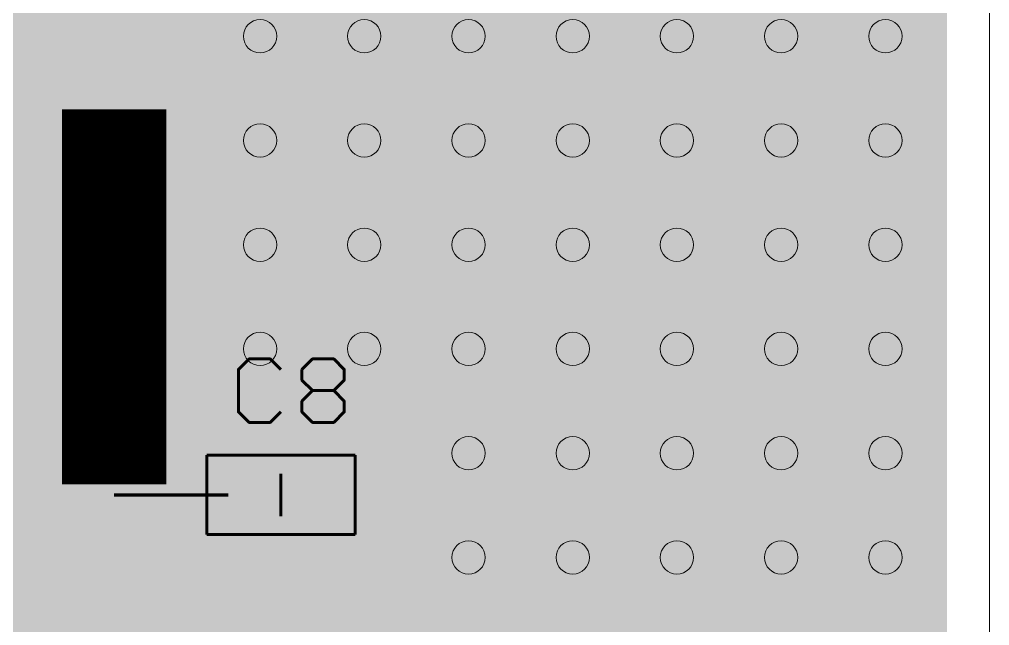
# Model space of a CAD drawing. Header units: millimetres. Extents: x 0 to 210, y 0 to 297.
# Drawn here: x 148.32 to 171.59, y 224.09 to 238.63 of the extents above; entities that cross this region are included whole.
import ezdxf

# ---------------------------------------------------------------- set-up
doc = ezdxf.new("R2010")
doc.units = ezdxf.units.MM
for name, pattern in [('K5LT32768', [0]), ('K5LT32801', [0]), ('K5LT32804', [0]), ('K5LT32805', [0]), ('K5LT32806', [0]), ('K5LT32807', [0])]:
    doc.linetypes.add(name, pattern=pattern)

# ---------------------------------------------------------------- blocks, each defined once
blk = doc.blocks.new('U312')
at = {"color": 7, "linetype": 'K5LT32768', "lineweight": 18}
blk.add_circle((166.59, 238.223), 0.4, dxfattribs=at)
blk = doc.blocks.new('U313')
at = {"color": 7, "linetype": 'K5LT32768', "lineweight": 18}
blk.add_circle((166.59, 235.723), 0.4, dxfattribs=at)
blk = doc.blocks.new('U314')
at = {"color": 7, "linetype": 'K5LT32768', "lineweight": 18}
blk.add_circle((166.59, 233.223), 0.4, dxfattribs=at)
blk = doc.blocks.new('U315')
at = {"color": 7, "linetype": 'K5LT32768', "lineweight": 18}
blk.add_circle((164.09, 238.223), 0.4, dxfattribs=at)
blk = doc.blocks.new('U316')
at = {"color": 7, "linetype": 'K5LT32768', "lineweight": 18}
blk.add_circle((164.09, 235.723), 0.4, dxfattribs=at)
blk = doc.blocks.new('U317')
at = {"color": 7, "linetype": 'K5LT32768', "lineweight": 18}
blk.add_circle((164.09, 233.223), 0.4, dxfattribs=at)
blk = doc.blocks.new('U318')
at = {"color": 7, "linetype": 'K5LT32768', "lineweight": 18}
blk.add_circle((161.59, 238.223), 0.4, dxfattribs=at)
blk = doc.blocks.new('U319')
at = {"color": 7, "linetype": 'K5LT32768', "lineweight": 18}
blk.add_circle((161.59, 235.723), 0.4, dxfattribs=at)
blk = doc.blocks.new('U320')
at = {"color": 7, "linetype": 'K5LT32768', "lineweight": 18}
blk.add_circle((161.59, 233.223), 0.4, dxfattribs=at)
blk = doc.blocks.new('U321')
at = {"color": 7, "linetype": 'K5LT32768', "lineweight": 18}
blk.add_circle((166.59, 230.723), 0.4, dxfattribs=at)
blk = doc.blocks.new('U322')
at = {"color": 7, "linetype": 'K5LT32768', "lineweight": 18}
blk.add_circle((166.59, 228.223), 0.4, dxfattribs=at)
blk = doc.blocks.new('U323')
at = {"color": 7, "linetype": 'K5LT32768', "lineweight": 18}
blk.add_circle((166.59, 225.723), 0.4, dxfattribs=at)
blk = doc.blocks.new('U324')
at = {"color": 7, "linetype": 'K5LT32768', "lineweight": 18}
blk.add_circle((164.09, 230.723), 0.4, dxfattribs=at)
blk = doc.blocks.new('U325')
at = {"color": 7, "linetype": 'K5LT32768', "lineweight": 18}
blk.add_circle((164.09, 228.223), 0.4, dxfattribs=at)
blk = doc.blocks.new('U326')
at = {"color": 7, "linetype": 'K5LT32768', "lineweight": 18}
blk.add_circle((164.09, 225.723), 0.4, dxfattribs=at)
blk = doc.blocks.new('U327')
at = {"color": 7, "linetype": 'K5LT32768', "lineweight": 18}
blk.add_circle((161.59, 230.723), 0.4, dxfattribs=at)
blk = doc.blocks.new('U328')
at = {"color": 7, "linetype": 'K5LT32768', "lineweight": 18}
blk.add_circle((161.59, 228.223), 0.4, dxfattribs=at)
blk = doc.blocks.new('U329')
at = {"color": 7, "linetype": 'K5LT32768', "lineweight": 18}
blk.add_circle((161.59, 225.723), 0.4, dxfattribs=at)
blk = doc.blocks.new('U336')
at = {"color": 7, "linetype": 'K5LT32768', "lineweight": 18}
blk.add_circle((159.09, 228.223), 0.4, dxfattribs=at)
blk = doc.blocks.new('U337')
at = {"color": 7, "linetype": 'K5LT32768', "lineweight": 18}
blk.add_circle((159.09, 230.723), 0.4, dxfattribs=at)
blk = doc.blocks.new('U338')
at = {"color": 7, "linetype": 'K5LT32768', "lineweight": 18}
blk.add_circle((156.59, 230.723), 0.4, dxfattribs=at)
blk = doc.blocks.new('U339')
at = {"color": 7, "linetype": 'K5LT32768', "lineweight": 18}
blk.add_circle((154.09, 230.723), 0.4, dxfattribs=at)
blk = doc.blocks.new('U340')
at = {"color": 7, "linetype": 'K5LT32768', "lineweight": 18}
blk.add_circle((154.09, 233.223), 0.4, dxfattribs=at)
blk = doc.blocks.new('U341')
at = {"color": 7, "linetype": 'K5LT32768', "lineweight": 18}
blk.add_circle((154.09, 235.723), 0.4, dxfattribs=at)
blk = doc.blocks.new('U342')
at = {"color": 7, "linetype": 'K5LT32768', "lineweight": 18}
blk.add_circle((154.09, 238.223), 0.4, dxfattribs=at)
blk = doc.blocks.new('U343')
at = {"color": 7, "linetype": 'K5LT32768', "lineweight": 18}
blk.add_circle((156.59, 233.223), 0.4, dxfattribs=at)
blk = doc.blocks.new('U344')
at = {"color": 7, "linetype": 'K5LT32768', "lineweight": 18}
blk.add_circle((156.59, 235.723), 0.4, dxfattribs=at)
blk = doc.blocks.new('U345')
at = {"color": 7, "linetype": 'K5LT32768', "lineweight": 18}
blk.add_circle((156.59, 238.223), 0.4, dxfattribs=at)
blk = doc.blocks.new('U346')
at = {"color": 7, "linetype": 'K5LT32768', "lineweight": 18}
blk.add_circle((159.09, 233.223), 0.4, dxfattribs=at)
blk = doc.blocks.new('U347')
at = {"color": 7, "linetype": 'K5LT32768', "lineweight": 18}
blk.add_circle((159.09, 235.723), 0.4, dxfattribs=at)
blk = doc.blocks.new('U348')
at = {"color": 7, "linetype": 'K5LT32768', "lineweight": 18}
blk.add_circle((159.09, 238.223), 0.4, dxfattribs=at)
blk = doc.blocks.new('U358')
at = {"color": 7, "linetype": 'K5LT32768', "lineweight": 18}
blk.add_circle((159.09, 225.723), 0.4, dxfattribs=at)
blk = doc.blocks.new('U488')
at = {"color": 7, "linetype": 'K5LT32768', "lineweight": 18}
blk.add_circle((169.09, 238.223), 0.4, dxfattribs=at)
blk = doc.blocks.new('U489')
at = {"color": 7, "linetype": 'K5LT32768', "lineweight": 18}
blk.add_circle((169.09, 235.723), 0.4, dxfattribs=at)
blk = doc.blocks.new('U490')
at = {"color": 7, "linetype": 'K5LT32768', "lineweight": 18}
blk.add_circle((169.09, 233.223), 0.4, dxfattribs=at)
blk = doc.blocks.new('U491')
at = {"color": 7, "linetype": 'K5LT32768', "lineweight": 18}
blk.add_circle((169.09, 230.723), 0.4, dxfattribs=at)
blk = doc.blocks.new('U492')
at = {"color": 7, "linetype": 'K5LT32768', "lineweight": 18}
blk.add_circle((169.09, 228.223), 0.4, dxfattribs=at)
blk = doc.blocks.new('U493')
at = {"color": 7, "linetype": 'K5LT32768', "lineweight": 18}
blk.add_circle((169.09, 225.723), 0.4, dxfattribs=at)
blk = doc.blocks.new('U563')
at = {"true_color": 0x00ffff}
blk.add_hatch(color=4, dxfattribs=at).paths.add_polyline_path([(154.146, 227.985), (154.146, 226.461), (153.003, 226.461), (153.003, 227.985)])
blk = doc.blocks.new('U564')
at = {"true_color": 0x00ffff}
blk.add_hatch(color=4, dxfattribs=at).paths.add_polyline_path([(156.178, 227.985), (156.178, 226.461), (155.035, 226.461), (155.035, 227.985)])
blk = doc.blocks.new('U592')
at = {"true_color": 0x00ffff}
for points in [[(149.552, 238.318), (149.581, 238.339), (151.603, 238.339), (151.625, 238.318)], [(149.581, 238.339), (149.643, 238.384), (151.533, 238.384), (151.603, 238.339)], [(149.643, 238.384), (149.677, 238.4), (151.509, 238.4), (151.533, 238.384)], [(149.677, 238.4), (149.745, 238.433), (151.431, 238.433), (151.509, 238.4)], [(149.745, 238.433), (149.784, 238.444), (151.405, 238.444), (151.431, 238.433)], [(149.784, 238.444), (149.853, 238.463), (151.318, 238.463), (151.405, 238.444)], [(149.853, 238.463), (149.909, 238.468), (151.295, 238.468), (151.318, 238.463)], [(149.909, 238.468), (149.965, 238.473), (151.215, 238.473), (151.295, 238.468)], [(149.383, 238.069), (149.413, 238.142), (151.765, 238.142), (151.8, 238.069)], [(149.413, 238.142), (149.432, 238.17), (151.751, 238.17), (151.765, 238.142)], [(149.432, 238.17), (149.475, 238.236), (151.703, 238.236), (151.751, 238.17)], [(149.475, 238.236), (149.499, 238.261), (151.685, 238.261), (151.703, 238.236)], [(149.499, 238.261), (149.552, 238.318), (151.625, 238.318), (151.685, 238.261)], [(149.34, 237.848), (149.345, 237.928), (151.833, 237.928), (151.84, 237.848)], [(149.345, 237.928), (149.353, 237.96), (151.83, 237.96), (151.833, 237.928)], [(149.353, 237.96), (149.37, 238.038), (151.809, 238.038), (151.83, 237.96)], [(149.37, 238.038), (149.383, 238.069), (151.8, 238.069), (151.809, 238.038)], [(149.34, 235.098), (149.34, 237.848), (151.84, 237.848), (151.84, 235.098)], [(149.348, 235.019), (149.34, 235.098), (151.84, 235.098), (151.835, 235.019)], [(149.35, 234.986), (149.348, 235.019), (151.835, 235.019), (151.828, 234.986)], [(149.372, 234.909), (149.35, 234.986), (151.828, 234.986), (151.811, 234.909)], [(149.381, 234.878), (149.372, 234.909), (151.811, 234.909), (151.798, 234.878)], [(149.416, 234.805), (149.381, 234.878), (151.798, 234.878), (151.767, 234.805)], [(149.43, 234.776), (149.416, 234.805), (151.767, 234.805), (151.749, 234.776)], [(149.478, 234.711), (149.43, 234.776), (151.749, 234.776), (151.706, 234.711)], [(149.496, 234.685), (149.478, 234.711), (151.706, 234.711), (151.682, 234.685)], [(149.556, 234.629), (149.496, 234.685), (151.682, 234.685), (151.628, 234.629)], [(149.578, 234.608), (149.556, 234.629), (151.628, 234.629), (151.599, 234.608)], [(149.647, 234.563), (149.578, 234.608), (151.599, 234.608), (151.537, 234.563)], [(149.672, 234.546), (149.647, 234.563), (151.537, 234.563), (151.504, 234.546)], [(149.75, 234.513), (149.672, 234.546), (151.504, 234.546), (151.436, 234.513)], [(149.776, 234.503), (149.75, 234.513), (151.436, 234.513), (151.397, 234.503)], [(149.863, 234.483), (149.776, 234.503), (151.397, 234.503), (151.327, 234.483)], [(149.886, 234.478), (149.863, 234.483), (151.327, 234.483), (151.272, 234.478)], [(149.965, 234.473), (149.886, 234.478), (151.272, 234.478), (151.215, 234.473)]]:
    blk.add_hatch(color=4, dxfattribs=at).paths.add_polyline_path(points)
blk = doc.blocks.new('U594')
at = {"true_color": 0x00ffff}
for points in [[(149.499, 229.011), (149.552, 229.068), (151.625, 229.068), (151.685, 229.011)], [(149.552, 229.068), (149.581, 229.089), (151.603, 229.089), (151.625, 229.068)], [(149.581, 229.089), (149.643, 229.134), (151.533, 229.134), (151.603, 229.089)], [(149.643, 229.134), (149.677, 229.15), (151.509, 229.15), (151.533, 229.134)], [(149.677, 229.15), (149.745, 229.183), (151.431, 229.183), (151.509, 229.15)], [(149.745, 229.183), (149.784, 229.194), (151.405, 229.194), (151.431, 229.183)], [(149.784, 229.194), (149.853, 229.213), (151.318, 229.213), (151.405, 229.194)], [(149.853, 229.213), (149.909, 229.218), (151.295, 229.218), (151.318, 229.213)], [(149.909, 229.218), (149.965, 229.223), (151.215, 229.223), (151.295, 229.218)], [(149.353, 228.71), (149.37, 228.788), (151.809, 228.788), (151.83, 228.71)], [(149.37, 228.788), (149.383, 228.819), (151.8, 228.819), (151.809, 228.788)], [(149.383, 228.819), (149.413, 228.892), (151.765, 228.892), (151.8, 228.819)], [(149.413, 228.892), (149.432, 228.92), (151.751, 228.92), (151.765, 228.892)], [(149.432, 228.92), (149.475, 228.986), (151.703, 228.986), (151.751, 228.92)], [(149.475, 228.986), (149.499, 229.011), (151.685, 229.011), (151.703, 228.986)], [(149.34, 228.598), (149.345, 228.678), (151.833, 228.678), (151.84, 228.598)], [(149.34, 225.848), (149.34, 228.598), (151.84, 228.598), (151.84, 225.848)], [(149.345, 228.678), (149.353, 228.71), (151.83, 228.71), (151.833, 228.678)], [(149.348, 225.769), (149.34, 225.848), (151.84, 225.848), (151.835, 225.769)], [(149.35, 225.736), (149.348, 225.769), (151.835, 225.769), (151.828, 225.736)], [(149.372, 225.659), (149.35, 225.736), (151.828, 225.736), (151.811, 225.659)], [(149.381, 225.628), (149.372, 225.659), (151.811, 225.659), (151.798, 225.628)], [(149.416, 225.555), (149.381, 225.628), (151.798, 225.628), (151.767, 225.555)], [(149.43, 225.526), (149.416, 225.555), (151.767, 225.555), (151.749, 225.526)], [(149.478, 225.461), (149.43, 225.526), (151.749, 225.526), (151.706, 225.461)], [(149.496, 225.435), (149.478, 225.461), (151.706, 225.461), (151.682, 225.435)], [(149.556, 225.379), (149.496, 225.435), (151.682, 225.435), (151.628, 225.379)], [(149.578, 225.358), (149.556, 225.379), (151.628, 225.379), (151.599, 225.358)], [(149.647, 225.313), (149.578, 225.358), (151.599, 225.358), (151.537, 225.313)], [(149.672, 225.296), (149.647, 225.313), (151.537, 225.313), (151.504, 225.296)], [(149.75, 225.263), (149.672, 225.296), (151.504, 225.296), (151.436, 225.263)], [(149.776, 225.253), (149.75, 225.263), (151.436, 225.263), (151.397, 225.253)], [(149.863, 225.233), (149.776, 225.253), (151.397, 225.253), (151.327, 225.233)], [(149.886, 225.228), (149.863, 225.233), (151.327, 225.233), (151.272, 225.228)], [(149.965, 225.223), (149.886, 225.228), (151.272, 225.228), (151.215, 225.223)]]:
    blk.add_hatch(color=4, dxfattribs=at).paths.add_polyline_path(points)
blk = doc.blocks.new('U911')
at = {"color": 4, "linetype": 'K5LT32804', "lineweight": 18, "true_color": 0x00ffff}
blk.add_circle((166.59, 238.223), 0.4, dxfattribs=at)
blk = doc.blocks.new('U912')
at = {"color": 4, "linetype": 'K5LT32804', "lineweight": 18, "true_color": 0x00ffff}
blk.add_circle((166.59, 235.723), 0.4, dxfattribs=at)
blk = doc.blocks.new('U913')
at = {"color": 4, "linetype": 'K5LT32804', "lineweight": 18, "true_color": 0x00ffff}
blk.add_circle((166.59, 233.223), 0.4, dxfattribs=at)
blk = doc.blocks.new('U914')
at = {"color": 4, "linetype": 'K5LT32804', "lineweight": 18, "true_color": 0x00ffff}
blk.add_circle((164.09, 238.223), 0.4, dxfattribs=at)
blk = doc.blocks.new('U915')
at = {"color": 4, "linetype": 'K5LT32804', "lineweight": 18, "true_color": 0x00ffff}
blk.add_circle((164.09, 235.723), 0.4, dxfattribs=at)
blk = doc.blocks.new('U916')
at = {"color": 4, "linetype": 'K5LT32804', "lineweight": 18, "true_color": 0x00ffff}
blk.add_circle((164.09, 233.223), 0.4, dxfattribs=at)
blk = doc.blocks.new('U917')
at = {"color": 4, "linetype": 'K5LT32804', "lineweight": 18, "true_color": 0x00ffff}
blk.add_circle((161.59, 238.223), 0.4, dxfattribs=at)
blk = doc.blocks.new('U918')
at = {"color": 4, "linetype": 'K5LT32804', "lineweight": 18, "true_color": 0x00ffff}
blk.add_circle((161.59, 235.723), 0.4, dxfattribs=at)
blk = doc.blocks.new('U919')
at = {"color": 4, "linetype": 'K5LT32804', "lineweight": 18, "true_color": 0x00ffff}
blk.add_circle((161.59, 233.223), 0.4, dxfattribs=at)
blk = doc.blocks.new('U920')
at = {"color": 4, "linetype": 'K5LT32804', "lineweight": 18, "true_color": 0x00ffff}
blk.add_circle((166.59, 230.723), 0.4, dxfattribs=at)
blk = doc.blocks.new('U921')
at = {"color": 4, "linetype": 'K5LT32804', "lineweight": 18, "true_color": 0x00ffff}
blk.add_circle((166.59, 228.223), 0.4, dxfattribs=at)
blk = doc.blocks.new('U922')
at = {"color": 4, "linetype": 'K5LT32804', "lineweight": 18, "true_color": 0x00ffff}
blk.add_circle((166.59, 225.723), 0.4, dxfattribs=at)
blk = doc.blocks.new('U923')
at = {"color": 4, "linetype": 'K5LT32804', "lineweight": 18, "true_color": 0x00ffff}
blk.add_circle((164.09, 230.723), 0.4, dxfattribs=at)
blk = doc.blocks.new('U924')
at = {"color": 4, "linetype": 'K5LT32804', "lineweight": 18, "true_color": 0x00ffff}
blk.add_circle((164.09, 228.223), 0.4, dxfattribs=at)
blk = doc.blocks.new('U925')
at = {"color": 4, "linetype": 'K5LT32804', "lineweight": 18, "true_color": 0x00ffff}
blk.add_circle((164.09, 225.723), 0.4, dxfattribs=at)
blk = doc.blocks.new('U926')
at = {"color": 4, "linetype": 'K5LT32804', "lineweight": 18, "true_color": 0x00ffff}
blk.add_circle((161.59, 230.723), 0.4, dxfattribs=at)
blk = doc.blocks.new('U927')
at = {"color": 4, "linetype": 'K5LT32804', "lineweight": 18, "true_color": 0x00ffff}
blk.add_circle((161.59, 228.223), 0.4, dxfattribs=at)
blk = doc.blocks.new('U928')
at = {"color": 4, "linetype": 'K5LT32804', "lineweight": 18, "true_color": 0x00ffff}
blk.add_circle((161.59, 225.723), 0.4, dxfattribs=at)
blk = doc.blocks.new('U935')
at = {"color": 4, "linetype": 'K5LT32804', "lineweight": 18, "true_color": 0x00ffff}
blk.add_circle((159.09, 228.223), 0.4, dxfattribs=at)
blk = doc.blocks.new('U936')
at = {"color": 4, "linetype": 'K5LT32804', "lineweight": 18, "true_color": 0x00ffff}
blk.add_circle((159.09, 230.723), 0.4, dxfattribs=at)
blk = doc.blocks.new('U937')
at = {"color": 4, "linetype": 'K5LT32804', "lineweight": 18, "true_color": 0x00ffff}
blk.add_circle((156.59, 230.723), 0.4, dxfattribs=at)
blk = doc.blocks.new('U938')
at = {"color": 4, "linetype": 'K5LT32804', "lineweight": 18, "true_color": 0x00ffff}
blk.add_circle((154.09, 230.723), 0.4, dxfattribs=at)
blk = doc.blocks.new('U939')
at = {"color": 4, "linetype": 'K5LT32804', "lineweight": 18, "true_color": 0x00ffff}
blk.add_circle((154.09, 233.223), 0.4, dxfattribs=at)
blk = doc.blocks.new('U940')
at = {"color": 4, "linetype": 'K5LT32804', "lineweight": 18, "true_color": 0x00ffff}
blk.add_circle((154.09, 235.723), 0.4, dxfattribs=at)
blk = doc.blocks.new('U941')
at = {"color": 4, "linetype": 'K5LT32804', "lineweight": 18, "true_color": 0x00ffff}
blk.add_circle((154.09, 238.223), 0.4, dxfattribs=at)
blk = doc.blocks.new('U942')
at = {"color": 4, "linetype": 'K5LT32804', "lineweight": 18, "true_color": 0x00ffff}
blk.add_circle((156.59, 233.223), 0.4, dxfattribs=at)
blk = doc.blocks.new('U943')
at = {"color": 4, "linetype": 'K5LT32804', "lineweight": 18, "true_color": 0x00ffff}
blk.add_circle((156.59, 235.723), 0.4, dxfattribs=at)
blk = doc.blocks.new('U944')
at = {"color": 4, "linetype": 'K5LT32804', "lineweight": 18, "true_color": 0x00ffff}
blk.add_circle((156.59, 238.223), 0.4, dxfattribs=at)
blk = doc.blocks.new('U945')
at = {"color": 4, "linetype": 'K5LT32804', "lineweight": 18, "true_color": 0x00ffff}
blk.add_circle((159.09, 233.223), 0.4, dxfattribs=at)
blk = doc.blocks.new('U946')
at = {"color": 4, "linetype": 'K5LT32804', "lineweight": 18, "true_color": 0x00ffff}
blk.add_circle((159.09, 235.723), 0.4, dxfattribs=at)
blk = doc.blocks.new('U947')
at = {"color": 4, "linetype": 'K5LT32804', "lineweight": 18, "true_color": 0x00ffff}
blk.add_circle((159.09, 238.223), 0.4, dxfattribs=at)
blk = doc.blocks.new('U957')
at = {"color": 4, "linetype": 'K5LT32804', "lineweight": 18, "true_color": 0x00ffff}
blk.add_circle((159.09, 225.723), 0.4, dxfattribs=at)
blk = doc.blocks.new('U1087')
at = {"color": 4, "linetype": 'K5LT32804', "lineweight": 18, "true_color": 0x00ffff}
blk.add_circle((169.09, 238.223), 0.4, dxfattribs=at)
blk = doc.blocks.new('U1088')
at = {"color": 4, "linetype": 'K5LT32804', "lineweight": 18, "true_color": 0x00ffff}
blk.add_circle((169.09, 235.723), 0.4, dxfattribs=at)
blk = doc.blocks.new('U1089')
at = {"color": 4, "linetype": 'K5LT32804', "lineweight": 18, "true_color": 0x00ffff}
blk.add_circle((169.09, 233.223), 0.4, dxfattribs=at)
blk = doc.blocks.new('U1090')
at = {"color": 4, "linetype": 'K5LT32804', "lineweight": 18, "true_color": 0x00ffff}
blk.add_circle((169.09, 230.723), 0.4, dxfattribs=at)
blk = doc.blocks.new('U1091')
at = {"color": 4, "linetype": 'K5LT32804', "lineweight": 18, "true_color": 0x00ffff}
blk.add_circle((169.09, 228.223), 0.4, dxfattribs=at)
blk = doc.blocks.new('U1092')
at = {"color": 4, "linetype": 'K5LT32804', "lineweight": 18, "true_color": 0x00ffff}
blk.add_circle((169.09, 225.723), 0.4, dxfattribs=at)
blk = doc.blocks.new('U1161')
at = {"true_color": 0x0000ff}
blk.add_hatch(color=5, dxfattribs=at).paths.add_polyline_path([(154.181, 228.02), (154.181, 226.426), (152.968, 226.426), (152.968, 228.02)])
blk = doc.blocks.new('U1162')
at = {"true_color": 0x0000ff}
blk.add_hatch(color=5, dxfattribs=at).paths.add_polyline_path([(156.213, 228.02), (156.213, 226.426), (155, 226.426), (155, 228.02)])
blk = doc.blocks.new('U1190')
at = {"true_color": 0x0000ff}
for points in [[(149.808, 238.555), (149.844, 238.565), (151.32, 238.565), (151.383, 238.555)], [(149.844, 238.565), (149.947, 238.573), (151.263, 238.573), (151.32, 238.565)], [(149.947, 238.573), (149.965, 238.575), (151.215, 238.575), (151.263, 238.573)], [(149.398, 238.299), (149.426, 238.335), (151.751, 238.335), (151.785, 238.299)], [(149.426, 238.335), (149.482, 238.388), (151.702, 238.388), (151.751, 238.335)], [(149.482, 238.388), (149.515, 238.418), (151.662, 238.418), (151.702, 238.388)], [(149.515, 238.418), (149.579, 238.461), (151.606, 238.461), (151.662, 238.418)], [(149.579, 238.461), (149.616, 238.485), (151.56, 238.485), (151.606, 238.461)], [(149.616, 238.485), (149.688, 238.518), (151.498, 238.518), (151.56, 238.485)], [(149.688, 238.518), (149.727, 238.535), (151.446, 238.535), (151.498, 238.518)], [(149.727, 238.535), (149.808, 238.555), (151.383, 238.555), (151.446, 238.535)], [(149.282, 238.087), (149.296, 238.131), (151.882, 238.131), (151.902, 238.087)], [(149.296, 238.131), (149.331, 238.198), (151.852, 238.198), (151.882, 238.131)], [(149.331, 238.198), (149.352, 238.239), (151.825, 238.239), (151.852, 238.198)], [(149.352, 238.239), (149.398, 238.299), (151.785, 238.299), (151.825, 238.239)], [(149.239, 237.848), (149.24, 237.896), (151.938, 237.896), (151.942, 237.848)], [(149.24, 237.896), (149.251, 237.969), (151.932, 237.969), (151.938, 237.896)], [(149.251, 237.969), (149.258, 238.016), (151.92, 238.016), (151.932, 237.969)], [(149.258, 238.016), (149.282, 238.087), (151.902, 238.087), (151.92, 238.016)], [(149.239, 235.098), (149.239, 237.848), (151.942, 237.848), (151.942, 235.098)], [(149.243, 235.051), (149.239, 235.098), (151.942, 235.098), (151.94, 235.051)], [(149.249, 234.977), (149.243, 235.051), (151.94, 235.051), (151.929, 234.977)], [(149.261, 234.931), (149.249, 234.977), (151.929, 234.977), (151.922, 234.931)], [(149.279, 234.86), (149.261, 234.931), (151.922, 234.931), (151.899, 234.86)], [(149.299, 234.815), (149.279, 234.86), (151.899, 234.86), (151.885, 234.815)], [(149.328, 234.749), (149.299, 234.815), (151.885, 234.815), (151.85, 234.749)], [(149.355, 234.708), (149.328, 234.749), (151.85, 234.749), (151.828, 234.708)], [(149.395, 234.648), (149.355, 234.708), (151.828, 234.708), (151.782, 234.648)], [(149.429, 234.611), (149.395, 234.648), (151.782, 234.648), (151.755, 234.611)], [(149.478, 234.559), (149.429, 234.611), (151.755, 234.611), (151.699, 234.559)], [(149.519, 234.528), (149.478, 234.559), (151.699, 234.559), (151.666, 234.528)], [(149.575, 234.485), (149.519, 234.528), (151.666, 234.528), (151.601, 234.485)], [(149.621, 234.461), (149.575, 234.485), (151.601, 234.485), (151.565, 234.461)], [(149.682, 234.429), (149.621, 234.461), (151.565, 234.461), (151.492, 234.429)], [(149.734, 234.412), (149.682, 234.429), (151.492, 234.429), (151.454, 234.412)], [(149.798, 234.391), (149.734, 234.412), (151.454, 234.412), (151.373, 234.391)], [(149.861, 234.382), (149.798, 234.391), (151.373, 234.391), (151.336, 234.382)], [(149.918, 234.373), (149.861, 234.382), (151.336, 234.382), (151.234, 234.373)], [(149.965, 234.372), (149.918, 234.373), (151.234, 234.373), (151.215, 234.372)]]:
    blk.add_hatch(color=5, dxfattribs=at).paths.add_polyline_path(points)
blk = doc.blocks.new('U1192')
at = {"true_color": 0x0000ff}
for points in [[(149.616, 229.235), (149.688, 229.268), (151.498, 229.268), (151.56, 229.235)], [(149.688, 229.268), (149.727, 229.285), (151.446, 229.285), (151.498, 229.268)], [(149.727, 229.285), (149.808, 229.305), (151.383, 229.305), (151.446, 229.285)], [(149.808, 229.305), (149.844, 229.315), (151.32, 229.315), (151.383, 229.305)], [(149.844, 229.315), (149.947, 229.323), (151.263, 229.323), (151.32, 229.315)], [(149.947, 229.323), (149.965, 229.325), (151.215, 229.325), (151.263, 229.323)], [(149.352, 228.989), (149.398, 229.049), (151.785, 229.049), (151.825, 228.989)], [(149.398, 229.049), (149.426, 229.085), (151.751, 229.085), (151.785, 229.049)], [(149.426, 229.085), (149.482, 229.138), (151.702, 229.138), (151.751, 229.085)], [(149.482, 229.138), (149.515, 229.168), (151.662, 229.168), (151.702, 229.138)], [(149.515, 229.168), (149.579, 229.211), (151.606, 229.211), (151.662, 229.168)], [(149.579, 229.211), (149.616, 229.235), (151.56, 229.235), (151.606, 229.211)], [(149.258, 228.766), (149.282, 228.837), (151.902, 228.837), (151.92, 228.766)], [(149.282, 228.837), (149.296, 228.881), (151.882, 228.881), (151.902, 228.837)], [(149.296, 228.881), (149.331, 228.948), (151.852, 228.948), (151.882, 228.881)], [(149.331, 228.948), (149.352, 228.989), (151.825, 228.989), (151.852, 228.948)], [(149.239, 228.598), (149.24, 228.646), (151.938, 228.646), (151.942, 228.598)], [(149.239, 225.848), (149.239, 228.598), (151.942, 228.598), (151.942, 225.848)], [(149.24, 228.646), (149.251, 228.719), (151.932, 228.719), (151.938, 228.646)], [(149.251, 228.719), (149.258, 228.766), (151.92, 228.766), (151.932, 228.719)], [(149.243, 225.801), (149.239, 225.848), (151.942, 225.848), (151.94, 225.801)], [(149.249, 225.727), (149.243, 225.801), (151.94, 225.801), (151.929, 225.727)], [(149.261, 225.681), (149.249, 225.727), (151.929, 225.727), (151.922, 225.681)], [(149.279, 225.61), (149.261, 225.681), (151.922, 225.681), (151.899, 225.61)], [(149.299, 225.565), (149.279, 225.61), (151.899, 225.61), (151.885, 225.565)], [(149.328, 225.499), (149.299, 225.565), (151.885, 225.565), (151.85, 225.499)], [(149.355, 225.458), (149.328, 225.499), (151.85, 225.499), (151.828, 225.458)], [(149.395, 225.398), (149.355, 225.458), (151.828, 225.458), (151.782, 225.398)], [(149.429, 225.361), (149.395, 225.398), (151.782, 225.398), (151.755, 225.361)], [(149.478, 225.309), (149.429, 225.361), (151.755, 225.361), (151.699, 225.309)], [(149.519, 225.278), (149.478, 225.309), (151.699, 225.309), (151.666, 225.278)], [(149.575, 225.235), (149.519, 225.278), (151.666, 225.278), (151.601, 225.235)], [(149.621, 225.211), (149.575, 225.235), (151.601, 225.235), (151.565, 225.211)], [(149.682, 225.179), (149.621, 225.211), (151.565, 225.211), (151.492, 225.179)], [(149.734, 225.162), (149.682, 225.179), (151.492, 225.179), (151.454, 225.162)], [(149.798, 225.141), (149.734, 225.162), (151.454, 225.162), (151.373, 225.141)], [(149.861, 225.132), (149.798, 225.141), (151.373, 225.141), (151.336, 225.132)], [(149.918, 225.123), (149.861, 225.132), (151.336, 225.132), (151.234, 225.123)], [(149.965, 225.122), (149.918, 225.123), (151.234, 225.123), (151.215, 225.122)]]:
    blk.add_hatch(color=5, dxfattribs=at).paths.add_polyline_path(points)

msp = doc.modelspace()

# ---------------------------------------------------------------- hatches: boundary and pattern name
msp.add_hatch(color=7).paths.add_polyline_path([(57.616, 209.249), (57.616, 249.199), (170.565, 249.199), (170.565, 209.249)])
at = {"true_color": 0x00ffff}
for points in [[(152.657, 238.599), (152.64, 238.63), (170.565, 238.63), (170.565, 238.599)], [(152.673, 238.567), (152.657, 238.599), (170.565, 238.599), (170.565, 238.567)], [(152.688, 238.535), (152.673, 238.567), (170.565, 238.567), (170.565, 238.535)], [(152.703, 238.503), (152.688, 238.535), (170.565, 238.535), (170.565, 238.503)], [(152.717, 238.47), (152.703, 238.503), (170.565, 238.503), (170.565, 238.47)], [(152.73, 238.437), (152.717, 238.47), (170.565, 238.47), (170.565, 238.437)], [(152.742, 238.404), (152.73, 238.437), (170.565, 238.437), (170.565, 238.404)], [(152.754, 238.371), (152.742, 238.404), (170.565, 238.404), (170.565, 238.371)], [(152.765, 238.337), (152.754, 238.371), (170.565, 238.371), (170.565, 238.337)], [(152.776, 238.303), (152.765, 238.337), (170.565, 238.337), (170.565, 238.303)], [(152.785, 238.269), (152.776, 238.303), (170.565, 238.303), (170.565, 238.269)], [(152.794, 238.234), (152.785, 238.269), (170.565, 238.269), (170.565, 238.234)], [(152.802, 238.2), (152.794, 238.234), (170.565, 238.234), (170.565, 238.2)], [(152.809, 238.165), (152.802, 238.2), (170.565, 238.2), (170.565, 238.165)], [(152.816, 238.13), (152.809, 238.165), (170.565, 238.165), (170.565, 238.13)], [(152.822, 238.095), (152.816, 238.13), (170.565, 238.13), (170.565, 238.095)], [(152.827, 238.06), (152.822, 238.095), (170.565, 238.095), (170.565, 238.06)], [(152.831, 238.025), (152.827, 238.06), (170.565, 238.06), (170.565, 238.025)], [(152.834, 237.99), (152.831, 238.025), (170.565, 238.025), (170.565, 237.99)], [(152.837, 237.954), (152.834, 237.99), (170.565, 237.99), (170.565, 237.954)], [(152.839, 237.919), (152.837, 237.954), (170.565, 237.954), (170.565, 237.919)], [(152.84, 237.884), (152.839, 237.919), (170.565, 237.919), (170.565, 237.884)], [(152.84, 237.848), (152.84, 237.884), (170.565, 237.884), (170.565, 237.848)], [(152.84, 228.985), (152.84, 237.848), (170.565, 237.848), (170.565, 228.985)], [(155.146, 228.985), (152.84, 228.985), (170.565, 228.985), (170.565, 228.985)], [(155.146, 228.239), (155.146, 228.985), (170.565, 228.985), (170.565, 228.239)], [(155.479, 227.35), (155.479, 228.239), (155.733, 228.239), (155.733, 227.35)], [(156.432, 227.35), (156.432, 228.239), (170.565, 228.239), (170.565, 227.35)], [(155.479, 227.096), (155.479, 227.35), (170.565, 227.35), (170.565, 227.096)], [(155.479, 227.35), (155.479, 227.35), (155.733, 227.35), (156.432, 227.35)], [(155.479, 226.207), (155.479, 227.096), (155.733, 227.096), (155.733, 226.207)], [(156.432, 226.207), (156.432, 227.096), (170.565, 227.096), (170.565, 226.207)], [(155.146, 225.461), (155.146, 226.207), (170.565, 226.207), (170.565, 225.461)], [(155.146, 226.207), (155.479, 226.207), (170.565, 226.207), (170.565, 226.207)], [(155.479, 226.207), (155.479, 226.207), (155.733, 226.207), (156.432, 226.207)], [(152.742, 225.292), (152.754, 225.326), (170.565, 225.326), (170.565, 225.292)], [(152.754, 225.326), (152.765, 225.36), (170.565, 225.36), (170.565, 225.326)], [(152.765, 225.36), (152.776, 225.393), (170.565, 225.393), (170.565, 225.36)], [(152.776, 225.393), (152.785, 225.428), (170.565, 225.428), (170.565, 225.393)], [(152.785, 225.428), (152.794, 225.461), (170.565, 225.461), (170.565, 225.428)], [(152.794, 225.461), (155.146, 225.461), (170.565, 225.461), (170.565, 225.461)], [(152.623, 225.036), (152.64, 225.067), (170.565, 225.067), (170.565, 225.036)], [(152.64, 225.067), (152.657, 225.098), (170.565, 225.098), (170.565, 225.067)], [(152.657, 225.098), (152.673, 225.129), (170.565, 225.129), (170.565, 225.098)], [(152.673, 225.129), (152.688, 225.161), (170.565, 225.161), (170.565, 225.129)], [(152.688, 225.161), (152.703, 225.194), (170.565, 225.194), (170.565, 225.161)], [(152.703, 225.194), (152.717, 225.226), (170.565, 225.226), (170.565, 225.194)], [(152.717, 225.226), (152.73, 225.259), (170.565, 225.259), (170.565, 225.226)], [(152.73, 225.259), (152.742, 225.292), (170.565, 225.292), (170.565, 225.259)], [(152.46, 224.804), (152.483, 224.831), (170.565, 224.831), (170.565, 224.804)], [(152.483, 224.831), (152.505, 224.859), (170.565, 224.859), (170.565, 224.831)], [(152.505, 224.859), (152.526, 224.887), (170.565, 224.887), (170.565, 224.859)], [(152.526, 224.887), (152.547, 224.916), (170.565, 224.916), (170.565, 224.887)], [(152.547, 224.916), (152.567, 224.945), (170.565, 224.945), (170.565, 224.916)], [(152.567, 224.945), (152.586, 224.975), (170.565, 224.975), (170.565, 224.945)], [(152.586, 224.975), (152.605, 225.005), (170.565, 225.005), (170.565, 224.975)], [(152.605, 225.005), (152.623, 225.036), (170.565, 225.036), (170.565, 225.005)], [(152.233, 224.581), (152.26, 224.603), (170.565, 224.603), (170.565, 224.581)], [(152.26, 224.603), (152.287, 224.626), (170.565, 224.626), (170.565, 224.603)], [(152.287, 224.626), (152.313, 224.65), (170.565, 224.65), (170.565, 224.626)], [(152.313, 224.65), (152.339, 224.674), (170.565, 224.674), (170.565, 224.65)], [(152.339, 224.674), (152.364, 224.699), (170.565, 224.699), (170.565, 224.674)], [(152.364, 224.699), (152.389, 224.724), (170.565, 224.724), (170.565, 224.699)], [(152.389, 224.724), (152.413, 224.75), (170.565, 224.75), (170.565, 224.724)], [(152.413, 224.75), (152.437, 224.777), (170.565, 224.777), (170.565, 224.75)], [(152.437, 224.777), (152.46, 224.804), (170.565, 224.804), (170.565, 224.777)], [(151.87, 224.361), (151.902, 224.375), (170.565, 224.375), (170.565, 224.361)], [(151.902, 224.375), (151.934, 224.391), (170.565, 224.391), (170.565, 224.375)], [(151.934, 224.391), (151.966, 224.407), (170.565, 224.407), (170.565, 224.391)], [(151.966, 224.407), (151.997, 224.423), (170.565, 224.423), (170.565, 224.407)], [(151.997, 224.423), (152.028, 224.441), (170.565, 224.441), (170.565, 224.423)], [(152.028, 224.441), (152.058, 224.459), (170.565, 224.459), (170.565, 224.441)], [(152.058, 224.459), (152.088, 224.478), (170.565, 224.478), (170.565, 224.459)], [(152.088, 224.478), (152.118, 224.497), (170.565, 224.497), (170.565, 224.478)], [(152.118, 224.497), (152.147, 224.517), (170.565, 224.517), (170.565, 224.497)], [(152.147, 224.517), (152.176, 224.538), (170.565, 224.538), (170.565, 224.517)], [(152.176, 224.538), (152.205, 224.559), (170.565, 224.559), (170.565, 224.538)], [(152.205, 224.559), (152.233, 224.581), (170.565, 224.581), (170.565, 224.559)], [(129.352, 221.668), (129.352, 224.223), (170.565, 224.223), (170.565, 221.668)], [(147.215, 224.223), (147.224, 224.223), (149.956, 224.223), (149.965, 224.223)], [(151.215, 224.223), (151.251, 224.223), (170.565, 224.223), (170.565, 224.223)], [(151.251, 224.223), (151.286, 224.225), (170.565, 224.225), (170.565, 224.223)], [(151.286, 224.225), (151.322, 224.227), (170.565, 224.227), (170.565, 224.225)], [(151.322, 224.227), (151.357, 224.229), (170.565, 224.229), (170.565, 224.227)], [(151.357, 224.229), (151.392, 224.233), (170.565, 224.233), (170.565, 224.229)], [(151.392, 224.233), (151.427, 224.237), (170.565, 224.237), (170.565, 224.233)], [(151.427, 224.237), (151.463, 224.242), (170.565, 224.242), (170.565, 224.237)], [(151.463, 224.242), (151.498, 224.248), (170.565, 224.248), (170.565, 224.242)], [(151.498, 224.248), (151.532, 224.254), (170.565, 224.254), (170.565, 224.248)], [(151.532, 224.254), (151.567, 224.262), (170.565, 224.262), (170.565, 224.254)], [(151.567, 224.262), (151.602, 224.27), (170.565, 224.27), (170.565, 224.262)], [(151.602, 224.27), (151.636, 224.278), (170.565, 224.278), (170.565, 224.27)], [(151.636, 224.278), (151.67, 224.288), (170.565, 224.288), (170.565, 224.278)], [(151.67, 224.288), (151.704, 224.298), (170.565, 224.298), (170.565, 224.288)], [(151.704, 224.298), (151.738, 224.309), (170.565, 224.309), (170.565, 224.298)], [(151.738, 224.309), (151.771, 224.321), (170.565, 224.321), (170.565, 224.309)], [(151.771, 224.321), (151.804, 224.334), (170.565, 224.334), (170.565, 224.321)], [(151.804, 224.334), (151.837, 224.347), (170.565, 224.347), (170.565, 224.334)], [(151.837, 224.347), (151.87, 224.361), (170.565, 224.361), (170.565, 224.347)]]:
    msp.add_hatch(color=4, dxfattribs=at).paths.add_polyline_path(points)

# ---------------------------------------------------------------- linework, layer by layer
at = {"color": 1, "linetype": 'K5LT32801', "lineweight": 18, "true_color": 0xff0000}
msp.add_lwpolyline([(56.59, 208.224), (171.59, 208.224), (171.59, 250.224)], dxfattribs=at)
at = {"color": 4, "linetype": 'K5LT32805', "true_color": 0x00ffff, "const_width": 2.5}
msp.add_lwpolyline([(150.59, 227.473), (150.59, 236.473)], dxfattribs=at)
at = {"color": 70, "linetype": 'K5LT32807', "lineweight": 60, "true_color": 0x80ff00}
for points in [[(154.586, 230.231), (154.332, 230.485), (153.825, 230.485), (153.571, 230.231), (153.571, 229.215), (153.825, 228.961), (154.332, 228.961), (154.586, 229.215)], [(155.348, 229.723), (155.856, 229.723)], [(152.812, 226.271), (152.812, 228.176)], [(152.812, 228.176), (156.368, 228.176)], [(156.368, 226.271), (156.368, 228.176)], [(154.59, 226.715), (154.59, 227.731)], [(152.812, 226.271), (156.368, 226.271)]]:
    msp.add_lwpolyline(points, dxfattribs=at)
msp.add_lwpolyline([(155.094, 230.231), (155.348, 230.485), (155.856, 230.485), (156.11, 230.231), (156.11, 229.977), (155.856, 229.723), (156.11, 229.469), (156.11, 229.215), (155.856, 228.961), (155.348, 228.961), (155.094, 229.215), (155.094, 229.469), (155.348, 229.723), (155.094, 229.977)], close=True, dxfattribs=at)
at = {"color": 4, "linetype": 'K5LT32806', "lineweight": 140, "true_color": 0x00ffff}
msp.add_lwpolyline([(150.59, 227.223), (153.326, 227.223)], dxfattribs=at)

# ---------------------------------------------------------------- block references
for name in ['U1190', 'U342', 'U941', 'U345', 'U944', 'U348', 'U947', 'U318', 'U917', 'U315', 'U914', 'U312', 'U911', 'U488', 'U1087', 'U592', 'U341', 'U940', 'U344', 'U943', 'U347', 'U946', 'U319', 'U918', 'U316', 'U915', 'U313', 'U912', 'U489', 'U1088', 'U340', 'U939', 'U343', 'U942', 'U346', 'U945', 'U320', 'U919', 'U317', 'U916', 'U314', 'U913', 'U490', 'U1089', 'U339', 'U938', 'U338', 'U937', 'U337', 'U936', 'U327', 'U926', 'U324', 'U923', 'U321', 'U920', 'U491', 'U1090', 'U1192', 'U594', 'U336', 'U935', 'U328', 'U927', 'U325', 'U924', 'U322', 'U921', 'U492', 'U1091', 'U1161', 'U563', 'U1162', 'U564', 'U358', 'U957', 'U329', 'U928', 'U326', 'U925', 'U323', 'U922', 'U493', 'U1092']:
    msp.add_blockref(name, (0, 0))

doc.saveas('drawing.dxf')
